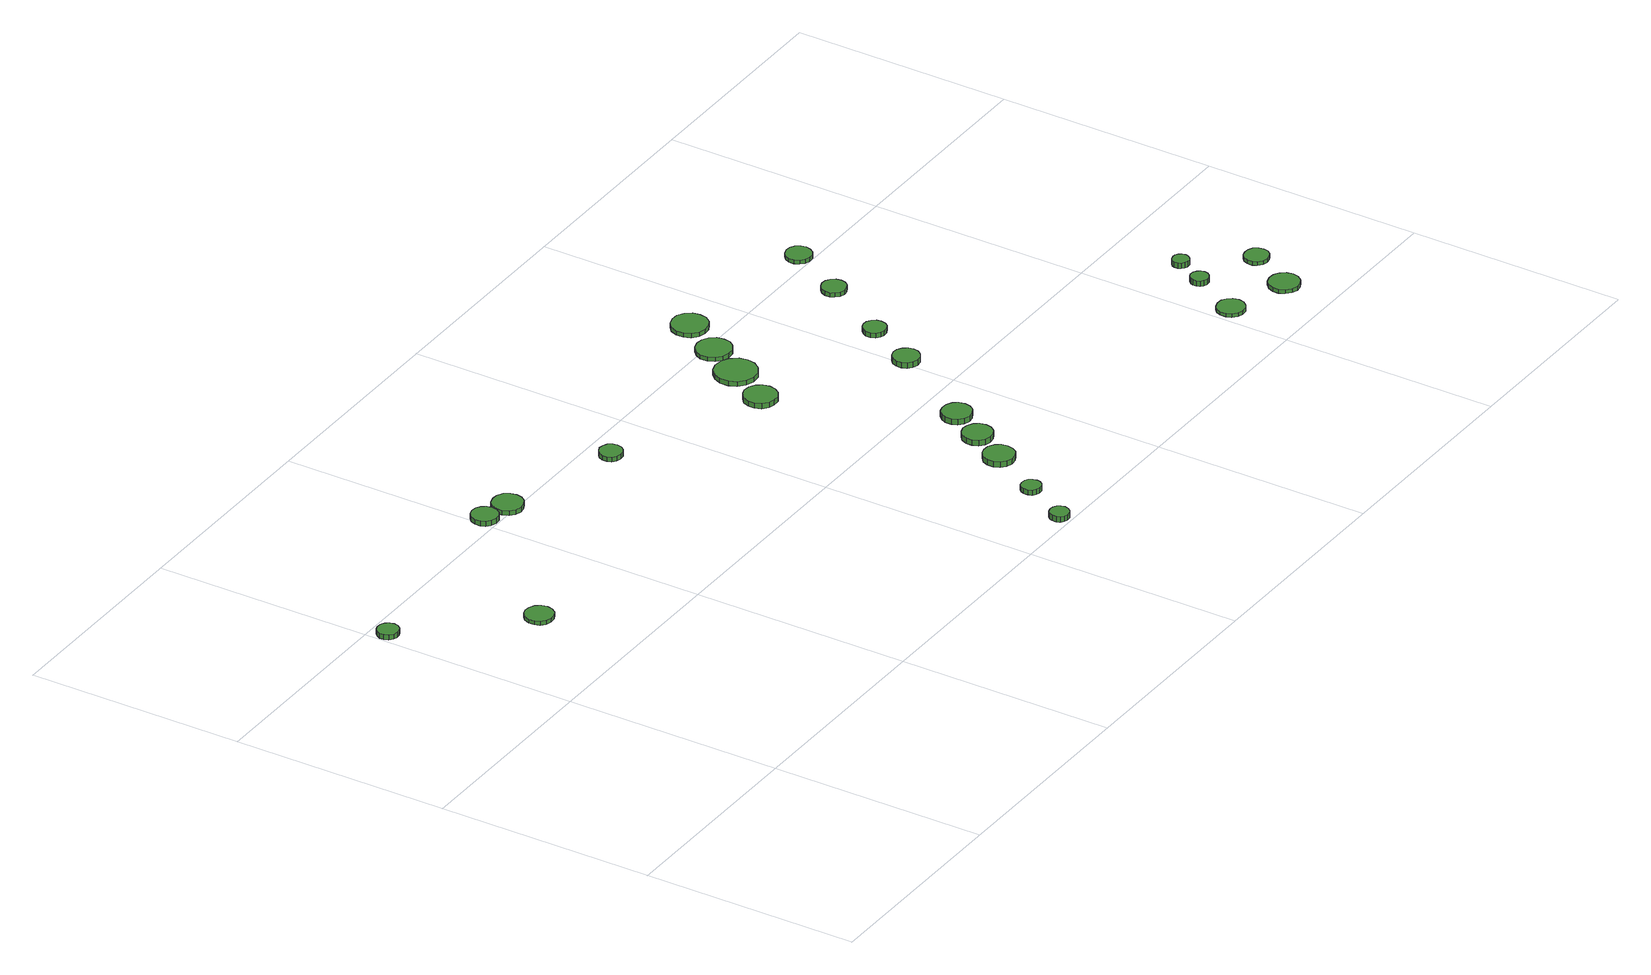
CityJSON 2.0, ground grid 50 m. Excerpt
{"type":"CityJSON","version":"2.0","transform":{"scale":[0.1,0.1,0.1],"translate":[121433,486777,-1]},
"CityObjects":{
"tree1":{"type":"SolitaryVegetationObject","attributes":{"function":"something"},"geometry":[{"type":"MultiSurface","lod":"1","boundaries":[[[0,1,2,3,4,5,6,7,8,9,10,11,12,13,14]],[[15,16,17,18,19,20,21,22,23,24,25,26,27,28,29]],[[0,29,28,1]],[[1,28,27,2]],[[2,27,26,3]],[[3,26,25,4]],[[4,25,24,5]],[[5,24,23,6]],[[6,23,22,7]],[[7,22,21,8]],[[8,21,20,9]],[[9,20,19,10]],[[10,19,18,11]],[[11,18,17,12]],[[12,17,16,13]],[[13,16,15,14]],[[14,15,29,0]]]}]},
"tree2":{"type":"SolitaryVegetationObject","attributes":{"function":"something"},"geometry":[{"type":"MultiSurface","lod":"1","boundaries":[[[30,31,32,33,34,35,36,37,38,39,40,41,42,43,44]],[[45,46,47,48,49,50,51,52,53,54,55,56,57,58,59]],[[30,59,58,31]],[[31,58,57,32]],[[32,57,56,33]],[[33,56,55,34]],[[34,55,54,35]],[[35,54,53,36]],[[36,53,52,37]],[[37,52,51,38]],[[38,51,50,39]],[[39,50,49,40]],[[40,49,48,41]],[[41,48,47,42]],[[42,47,46,43]],[[43,46,45,44]],[[44,45,59,30]]]}]},
"tree3":{"type":"SolitaryVegetationObject","attributes":{"function":"something"},"geometry":[{"type":"MultiSurface","lod":"1","boundaries":[[[60,61,62,63,64,65,66,67,68,69,70,71,72,73,74]],[[75,76,77,78,79,80,81,82,83,84,85,86,87,88,89]],[[60,89,88,61]],[[61,88,87,62]],[[62,87,86,63]],[[63,86,85,64]],[[64,85,84,65]],[[65,84,83,66]],[[66,83,82,67]],[[67,82,81,68]],[[68,81,80,69]],[[69,80,79,70]],[[70,79,78,71]],[[71,78,77,72]],[[72,77,76,73]],[[73,76,75,74]],[[74,75,89,60]]]}]},
"tree4":{"type":"SolitaryVegetationObject","attributes":{"function":"something"},"geometry":[{"type":"MultiSurface","lod":"1","boundaries":[[[90,91,92,93,94,95,96,97,98,99,100,101,102,103,104]],[[105,106,107,108,109,110,111,112,113,114,115,116,117,118,119]],[[90,119,118,91]],[[91,118,117,92]],[[92,117,116,93]],[[93,116,115,94]],[[94,115,114,95]],[[95,114,113,96]],[[96,113,112,97]],[[97,112,111,98]],[[98,111,110,99]],[[99,110,109,100]],[[100,109,108,101]],[[101,108,107,102]],[[102,107,106,103]],[[103,106,105,104]],[[104,105,119,90]]]}]},
"tree5":{"type":"SolitaryVegetationObject","attributes":{"function":"something"},"geometry":[{"type":"MultiSurface","lod":"1","boundaries":[[[120,121,122,123,124,125,126,127,128,129,130,131,132,133,134]],[[135,136,137,138,139,140,141,142,143,144,145,146,147,148,149]],[[120,149,148,121]],[[121,148,147,122]],[[122,147,146,123]],[[123,146,145,124]],[[124,145,144,125]],[[125,144,143,126]],[[126,143,142,127]],[[127,142,141,128]],[[128,141,140,129]],[[129,140,139,130]],[[130,139,138,131]],[[131,138,137,132]],[[132,137,136,133]],[[133,136,135,134]],[[134,135,149,120]]]}]},
"tree6":{"type":"SolitaryVegetationObject","attributes":{"function":"something"},"geometry":[{"type":"MultiSurface","lod":"1","boundaries":[[[150,151,152,153,154,155,156,157,158,159,160,161,162,163,164]],[[165,166,167,168,169,170,171,172,173,174,175,176,177,178,179]],[[150,179,178,151]],[[151,178,177,152]],[[152,177,176,153]],[[153,176,175,154]],[[154,175,174,155]],[[155,174,173,156]],[[156,173,172,157]],[[157,172,171,158]],[[158,171,170,159]],[[159,170,169,160]],[[160,169,168,161]],[[161,168,167,162]],[[162,167,166,163]],[[163,166,165,164]],[[164,165,179,150]]]}]},
"tree7":{"type":"SolitaryVegetationObject","attributes":{"function":"something"},"geometry":[{"type":"MultiSurface","lod":"1","boundaries":[[[180,181,182,183,184,185,186,187,188,189,190,191,192,193,194]],[[195,196,197,198,199,200,201,202,203,204,205,206,207,208,209]],[[180,209,208,181]],[[181,208,207,182]],[[182,207,206,183]],[[183,206,205,184]],[[184,205,204,185]],[[185,204,203,186]],[[186,203,202,187]],[[187,202,201,188]],[[188,201,200,189]],[[189,200,199,190]],[[190,199,198,191]],[[191,198,197,192]],[[192,197,196,193]],[[193,196,195,194]],[[194,195,209,180]]]}]},
"tree8":{"type":"SolitaryVegetationObject","attributes":{"function":"something"},"geometry":[{"type":"MultiSurface","lod":"1","boundaries":[[[210,211,212,213,214,215,216,217,218,219,220,221,222,223,224]],[[225,226,227,228,229,230,231,232,233,234,235,236,237,238,239]],[[210,239,238,211]],[[211,238,237,212]],[[212,237,236,213]],[[213,236,235,214]],[[214,235,234,215]],[[215,234,233,216]],[[216,233,232,217]],[[217,232,231,218]],[[218,231,230,219]],[[219,230,229,220]],[[220,229,228,221]],[[221,228,227,222]],[[222,227,226,223]],[[223,226,225,224]],[[224,225,239,210]]]}]},
"tree9":{"type":"SolitaryVegetationObject","attributes":{"function":"something"},"geometry":[{"type":"MultiSurface","lod":"1","boundaries":[[[240,241,242,243,244,245,246,247,248,249,250,251,252,253,254]],[[255,256,257,258,259,260,261,262,263,264,265,266,267,268,269]],[[240,269,268,241]],[[241,268,267,242]],[[242,267,266,243]],[[243,266,265,244]],[[244,265,264,245]],[[245,264,263,246]],[[246,263,262,247]],[[247,262,261,248]],[[248,261,260,249]],[[249,260,259,250]],[[250,259,258,251]],[[251,258,257,252]],[[252,257,256,253]],[[253,256,255,254]],[[254,255,269,240]]]}]},
"tree10":{"type":"SolitaryVegetationObject","attributes":{"function":"something"},"geometry":[{"type":"MultiSurface","lod":"1","boundaries":[[[270,271,272,273,274,275,276,277,278,279,280,281,282,283,284]],[[285,286,287,288,289,290,291,292,293,294,295,296,297,298,299]],[[270,299,298,271]],[[271,298,297,272]],[[272,297,296,273]],[[273,296,295,274]],[[274,295,294,275]],[[275,294,293,276]],[[276,293,292,277]],[[277,292,291,278]],[[278,291,290,279]],[[279,290,289,280]],[[280,289,288,281]],[[281,288,287,282]],[[282,287,286,283]],[[283,286,285,284]],[[284,285,299,270]]]}]},
"tree11":{"type":"SolitaryVegetationObject","attributes":{"function":"something"},"geometry":[{"type":"MultiSurface","lod":"1","boundaries":[[[300,301,302,303,304,305,306,307,308,309,310,311,312,313,314]],[[315,316,317,318,319,320,321,322,323,324,325,326,327,328,329]],[[300,329,328,301]],[[301,328,327,302]],[[302,327,326,303]],[[303,326,325,304]],[[304,325,324,305]],[[305,324,323,306]],[[306,323,322,307]],[[307,322,321,308]],[[308,321,320,309]],[[309,320,319,310]],[[310,319,318,311]],[[311,318,317,312]],[[312,317,316,313]],[[313,316,315,314]],[[314,315,329,300]]]}]},
"tree12":{"type":"SolitaryVegetationObject","attributes":{"function":"something"},"geometry":[{"type":"MultiSurface","lod":"1","boundaries":[[[330,331,332,333,334,335,336,337,338,339,340,341,342,343,344]],[[345,346,347,348,349,350,351,352,353,354,355,356,357,358,359]],[[330,359,358,331]],[[331,358,357,332]],[[332,357,356,333]],[[333,356,355,334]],[[334,355,354,335]],[[335,354,353,336]],[[336,353,352,337]],[[337,352,351,338]],[[338,351,350,339]],[[339,350,349,340]],[[340,349,348,341]],[[341,348,347,342]],[[342,347,346,343]],[[343,346,345,344]],[[344,345,359,330]]]}]},
"tree13":{"type":"SolitaryVegetationObject","attributes":{"function":"something"},"geometry":[{"type":"MultiSurface","lod":"1","boundaries":[[[360,361,362,363,364,365,366,367,368,369,370,371,372,373,374]],[[375,376,377,378,379,380,381,382,383,384,385,386,387,388,389]],[[360,389,388,361]],[[361,388,387,362]],[[362,387,386,363]],[[363,386,385,364]],[[364,385,384,365]],[[365,384,383,366]],[[366,383,382,367]],[[367,382,381,368]],[[368,381,380,369]],[[369,380,379,370]],[[370,379,378,371]],[[371,378,377,372]],[[372,377,376,373]],[[373,376,375,374]],[[374,375,389,360]]]}]},
"tree14":{"type":"SolitaryVegetationObject","attributes":{"function":"something"},"geometry":[{"type":"MultiSurface","lod":"1","boundaries":[[[390,391,392,393,394,395,396,397,398,399,400,401,402,403,404]],[[405,406,407,408,409,410,411,412,413,414,415,416,417,418,419]],[[390,419,418,391]],[[391,418,417,392]],[[392,417,416,393]],[[393,416,415,394]],[[394,415,414,395]],[[395,414,413,396]],[[396,413,412,397]],[[397,412,411,398]],[[398,411,410,399]],[[399,410,409,400]],[[400,409,408,401]],[[401,408,407,402]],[[402,407,406,403]],[[403,406,405,404]],[[404,405,419,390]]]}]},
"tree15":{"type":"SolitaryVegetationObject","attributes":{"function":"something"},"geometry":[{"type":"MultiSurface","lod":"1","boundaries":[[[420,421,422,423,424,425,426,427,428,429,430,431,432,433,434]],[[435,436,437,438,439,440,441,442,443,444,445,446,447,448,449]],[[420,449,448,421]],[[421,448,447,422]],[[422,447,446,423]],[[423,446,445,424]],[[424,445,444,425]],[[425,444,443,426]],[[426,443,442,427]],[[427,442,441,428]],[[428,441,440,429]],[[429,440,439,430]],[[430,439,438,431]],[[431,438,437,432]],[[432,437,436,433]],[[433,436,435,434]],[[434,435,449,420]]]}]},
"tree16":{"type":"SolitaryVegetationObject","attributes":{"function":"something"},"geometry":[{"type":"MultiSurface","lod":"1","boundaries":[[[450,451,452,453,454,455,456,457,458,459,460,461,462,463,464]],[[465,466,467,468,469,470,471,472,473,474,475,476,477,478,479]],[[450,479,478,451]],[[451,478,477,452]],[[452,477,476,453]],[[453,476,475,454]],[[454,475,474,455]],[[455,474,473,456]],[[456,473,472,457]],[[457,472,471,458]],[[458,471,470,459]],[[459,470,469,460]],[[460,469,468,461]],[[461,468,467,462]],[[462,467,466,463]],[[463,466,465,464]],[[464,465,479,450]]]}]},
"tree17":{"type":"SolitaryVegetationObject","attributes":{"function":"something"},"geometry":[{"type":"MultiSurface","lod":"1","boundaries":[[[480,481,482,483,484,485,486,487,488,489,490,491,492,493,494]],[[495,496,497,498,499,500,501,502,503,504,505,506,507,508,509]],[[480,509,508,481]],[[481,508,507,482]],[[482,507,506,483]],[[483,506,505,484]],[[484,505,504,485]],[[485,504,503,486]],[[486,503,502,487]],[[487,502,501,488]],[[488,501,500,489]],[[489,500,499,490]],[[490,499,498,491]],[[491,498,497,492]],[[492,497,496,493]],[[493,496,495,494]],[[494,495,509,480]]]}]},
"tree18":{"type":"SolitaryVegetationObject","attributes":{"function":"something"},"geometry":[{"type":"MultiSurface","lod":"1","boundaries":[[[510,511,512,513,514,515,516,517,518,519,520,521,522,523,524]],[[525,526,527,528,529,530,531,532,533,534,535,536,537,538,539]],[[510,539,538,511]],[[511,538,537,512]],[[512,537,536,513]],[[513,536,535,514]],[[514,535,534,515]],[[515,534,533,516]],[[516,533,532,517]],[[517,532,531,518]],[[518,531,530,519]],[[519,530,529,520]],[[520,529,528,521]],[[521,528,527,522]],[[522,527,526,523]],[[523,526,525,524]],[[524,525,539,510]]]}]},
"tree19":{"type":"SolitaryVegetationObject","attributes":{"function":"something"},"geometry":[{"type":"MultiSurface","lod":"1","boundaries":[[[540,541,542,543,544,545,546,547,548,549,550,551,552,553,554]],[[555,556,557,558,559,560,561,562,563,564,565,566,567,568,569]],[[540,569,568,541]],[[541,568,567,542]],[[542,567,566,543]],[[543,566,565,544]],[[544,565,564,545]],[[545,564,563,546]],[[546,563,562,547]],[[547,562,561,548]],[[548,561,560,549]],[[549,560,559,550]],[[550,559,558,551]],[[551,558,557,552]],[[552,557,556,553]],[[553,556,555,554]],[[554,555,569,540]]]}]},
"tree20":{"type":"SolitaryVegetationObject","attributes":{"function":"something"},"geometry":[{"type":"MultiSurface","lod":"1","boundaries":[[[570,571,572,573,574,575,576,577,578,579,580,581,582,583,584]],[[585,586,587,588,589,590,591,592,593,594,595,596,597,598,599]],[[570,599,598,571]],[[571,598,597,572]],[[572,597,596,573]],[[573,596,595,574]],[[574,595,594,575]],[[575,594,593,576]],[[576,593,592,577]],[[577,592,591,578]],[[578,591,590,579]],[[579,590,589,580]],[[580,589,588,581]],[[581,588,587,582]],[[582,587,586,583]],[[583,586,585,584]],[[584,585,599,570]]]}]},
"tree21":{"type":"SolitaryVegetationObject","attributes":{"function":"something"},"geometry":[{"type":"MultiSurface","lod":"1","boundaries":[[[600,601,602,603,604,605,606,607,608,609,610,611,612,613,614]],[[615,616,617,618,619,620,621,622,623,624,625,626,627,628,629]],[[600,629,628,601]],[[601,628,627,602]],[[602,627,626,603]],[[603,626,625,604]],[[604,625,624,605]],[[605,624,623,606]],[[606,623,622,607]],[[607,622,621,608]],[[608,621,620,609]],[[609,620,619,610]],[[610,619,618,611]],[[611,618,617,612]],[[612,617,616,613]],[[613,616,615,614]],[[614,615,629,600]]]}]},
"tree22":{"type":"SolitaryVegetationObject","attributes":{"function":"something"},"geometry":[{"type":"MultiSurface","lod":"1","boundaries":[[[630,631,632,633,634,635,636,637,638,639,640,641,642,643,644]],[[645,646,647,648,649,650,651,652,653,654,655,656,657,658,659]],[[630,659,658,631]],[[631,658,657,632]],[[632,657,656,633]],[[633,656,655,634]],[[634,655,654,635]],[[635,654,653,636]],[[636,653,652,637]],[[637,652,651,638]],[[638,651,650,639]],[[639,650,649,640]],[[640,649,648,641]],[[641,648,647,642]],[[642,647,646,643]],[[643,646,645,644]],[[644,645,659,630]]]}]},
"tree23":{"type":"SolitaryVegetationObject","attributes":{"function":"something"},"geometry":[{"type":"MultiSurface","lod":"1","boundaries":[[[660,661,662,663,664,665,666,667,668,669,670,671,672,673,674]],[[675,676,677,678,679,680,681,682,683,684,685,686,687,688,689]],[[660,689,688,661]],[[661,688,687,662]],[[662,687,686,663]],[[663,686,685,664]],[[664,685,684,665]],[[665,684,683,666]],[[666,683,682,667]],[[667,682,681,668]],[[668,681,680,669]],[[669,680,679,670]],[[670,679,678,671]],[[671,678,677,672]],[[672,677,676,673]],[[673,676,675,674]],[[674,675,689,660]]]}]}
},
"vertices":[
[48,959,23],[46,969,23],[40,977,23],[31,982,23],[21,983,23],[12,980,23],[5,973,23],[0,964,23],[0,954,23],[5,945,23],[12,938,23],[21,935,23],[31,936,23],[40,941,23],[46,949,23],[46,949,11],[40,941,11],[31,936,11],[21,935,11],[12,938,11],[5,945,11],[0,954,11],[0,964,11],[5,973,11],[12,980,11],[21,983,11],[31,982,11],[40,977,11],[46,969,11],[48,959,11],
[284,732,16],[281,745,16],[273,756,16],[261,762,16],[248,764,16],[235,760,16],[225,751,16],[220,738,16],[220,725,16],[225,713,16],[235,704,16],[248,700,16],[261,701,16],[273,708,16],[281,719,16],[281,719,7],[273,708,7],[261,701,7],[248,700,7],[235,704,7],[225,713,7],[220,725,7],[220,738,7],[225,751,7],[235,760,7],[248,764,7],[261,762,7],[273,756,7],[281,745,7],[284,732,7],
[552,1034,19],[550,1046,19],[542,1056,19],[532,1062,19],[519,1064,19],[507,1060,19],[498,1051,19],[493,1040,19],[493,1027,19],[498,1016,19],[507,1008,19],[519,1004,19],[532,1005,19],[542,1011,19],[550,1022,19],[550,1022,7],[542,1011,7],[532,1005,7],[519,1004,7],[507,1008,7],[498,1016,7],[493,1027,7],[493,1040,7],[498,1051,7],[507,1060,7],[519,1064,7],[532,1062,7],[542,1056,7],[550,1046,7],[552,1034,7],
[623,1019,18],[620,1033,18],[612,1045,18],[599,1052,18],[585,1053,18],[571,1049,18],[560,1039,18],[554,1026,18],[554,1012,18],[560,998,18],[571,989,18],[585,984,18],[599,986,18],[612,993,18],[620,1005,18],[620,1005,7],[612,993,7],[599,986,7],[585,984,7],[571,989,7],[560,998,7],[554,1012,7],[554,1026,7],[560,1039,7],[571,1049,7],[585,1053,7],[599,1052,7],[612,1045,7],[620,1033,7],[623,1019,7],
[901,946,18],[898,956,18],[892,965,18],[883,970,18],[872,972,18],[862,968,18],[853,961,18],[849,951,18],[849,940,18],[853,930,18],[862,923,18],[872,920,18],[883,921,18],[892,926,18],[898,935,18],[898,935,7],[892,926,7],[883,921,7],[872,920,7],[862,923,7],[853,930,7],[849,940,7],[849,951,7],[853,961,7],[862,968,7],[872,972,7],[883,970,7],[892,965,7],[898,956,7],[901,946,7],
[1181,28,20],[1179,37,20],[1174,44,20],[1166,49,20],[1157,50,20],[1148,47,20],[1141,41,20],[1138,33,20],[1138,23,20],[1141,15,20],[1148,9,20],[1157,6,20],[1166,7,20],[1174,12,20],[1179,19,20],[1179,19,7],[1174,12,7],[1166,7,7],[1157,6,7],[1148,9,7],[1141,15,7],[1138,23,7],[1138,33,7],[1141,41,7],[1148,47,7],[1157,50,7],[1166,49,7],[1174,44,7],[1179,37,7],[1181,28,7],
[1241,134,19],[1239,143,19],[1234,151,19],[1226,155,19],[1217,156,19],[1208,154,19],[1201,147,19],[1198,139,19],[1198,130,19],[1201,121,19],[1208,115,19],[1217,112,19],[1226,113,19],[1234,118,19],[1239,125,19],[1239,125,7],[1234,118,7],[1226,113,7],[1217,112,7],[1208,115,7],[1201,121,7],[1198,130,7],[1198,139,7],[1201,147,7],[1208,154,7],[1217,156,7],[1226,155,7],[1234,151,7],[1239,143,7],[1241,134,7],
[1323,256,20],[1320,271,20],[1312,282,20],[1299,290,20],[1284,291,20],[1271,287,20],[1260,277,20],[1254,264,20],[1254,249,20],[1260,236,20],[1271,226,20],[1284,221,20],[1299,223,20],[1312,230,20],[1320,242,20],[1320,242,7],[1312,230,7],[1299,223,7],[1284,221,7],[1271,226,7],[1260,236,7],[1254,249,7],[1254,264,7],[1260,277,7],[1271,287,7],[1284,291,7],[1299,290,7],[1312,282,7],[1320,271,7],[1323,256,7],
[1366,336,23],[1363,350,23],[1355,361,23],[1343,368,23],[1329,370,23],[1315,365,23],[1305,356,23],[1299,343,23],[1299,329,23],[1305,316,23],[1315,307,23],[1329,303,23],[1343,304,23],[1355,311,23],[1363,322,23],[1363,322,10],[1355,311,10],[1343,304,10],[1329,303,10],[1315,307,10],[1305,316,10],[1299,329,10],[1299,343,10],[1305,356,10],[1315,365,10],[1329,370,10],[1343,368,10],[1355,361,10],[1363,350,10],[1366,336,10],
[1261,799,21],[1258,814,21],[1249,826,21],[1236,834,21],[1220,836,21],[1206,831,21],[1194,820,21],[1188,806,21],[1188,791,21],[1194,777,21],[1206,766,21],[1220,762,21],[1236,763,21],[1249,771,21],[1258,784,21],[1258,784,8],[1249,771,8],[1236,763,8],[1220,762,8],[1206,766,8],[1194,777,8],[1188,791,8],[1188,806,8],[1194,820,8],[1206,831,8],[1220,836,8],[1236,834,8],[1249,826,8],[1258,814,8],[1261,799,8],
[1411,415,25],[1408,429,25],[1400,440,25],[1387,447,25],[1373,448,25],[1360,444,25],[1350,435,25],[1344,422,25],[1344,408,25],[1350,395,25],[1360,386,25],[1373,381,25],[1387,383,25],[1400,390,25],[1408,401,25],[1408,401,12],[1400,390,12],[1387,383,12],[1373,381,12],[1360,386,12],[1350,395,12],[1344,408,12],[1344,422,12],[1350,435,12],[1360,444,12],[1373,448,12],[1387,447,12],[1400,440,12],[1408,429,12],[1411,415,12],
[1330,895,18],[1326,914,18],[1314,930,18],[1297,940,18],[1277,942,18],[1258,936,18],[1244,923,18],[1236,905,18],[1236,885,18],[1244,867,18],[1258,854,18],[1277,848,18],[1297,850,18],[1314,860,18],[1326,876,18],[1326,876,7],[1314,860,7],[1297,850,7],[1277,848,7],[1258,854,7],[1244,867,7],[1236,885,7],[1236,905,7],[1244,923,7],[1258,936,7],[1277,942,7],[1297,940,7],[1314,930,7],[1326,914,7],[1330,895,7],
[1375,981,17],[1372,998,17],[1362,1011,17],[1348,1019,17],[1331,1021,17],[1315,1016,17],[1303,1005,17],[1296,990,17],[1296,973,17],[1303,958,17],[1315,947,17],[1331,942,17],[1348,944,17],[1362,952,17],[1372,965,17],[1372,965,7],[1362,952,7],[1348,944,7],[1331,942,7],[1315,947,7],[1303,958,7],[1296,973,7],[1296,990,7],[1303,1005,7],[1315,1016,7],[1331,1021,7],[1348,1019,7],[1362,1011,7],[1372,998,7],[1375,981,7],
[1541,622,23],[1539,634,23],[1531,644,23],[1520,651,23],[1508,652,23],[1496,648,23],[1487,640,23],[1482,628,23],[1482,616,23],[1487,604,23],[1496,596,23],[1508,592,23],[1520,593,23],[1531,600,23],[1539,610,23],[1539,610,10],[1531,600,10],[1520,593,10],[1508,592,10],[1496,596,10],[1487,604,10],[1482,616,10],[1482,628,10],[1487,640,10],[1496,648,10],[1508,652,10],[1520,651,10],[1531,644,10],[1539,634,10],[1541,622,10],
[1431,1075,17],[1428,1091,17],[1418,1105,17],[1403,1114,17],[1386,1115,17],[1370,1110,17],[1357,1099,17],[1350,1083,17],[1350,1066,17],[1357,1050,17],[1370,1039,17],[1386,1034,17],[1403,1036,17],[1418,1044,17],[1428,1058,17],[1428,1058,7],[1418,1044,7],[1403,1036,7],[1386,1034,7],[1370,1039,7],[1357,1050,7],[1350,1066,7],[1350,1083,7],[1357,1099,7],[1370,1110,7],[1386,1115,7],[1403,1114,7],[1418,1105,7],[1428,1091,7],[1431,1075,7],
[1606,742,18],[1604,752,18],[1598,761,18],[1588,767,18],[1577,768,18],[1567,764,18],[1559,757,18],[1554,747,18],[1554,736,18],[1559,726,18],[1567,719,18],[1577,716,18],[1588,717,18],[1598,722,18],[1604,731,18],[1604,731,7],[1598,722,7],[1588,717,7],[1577,716,7],[1567,719,7],[1559,726,7],[1554,736,7],[1554,747,7],[1559,757,7],[1567,764,7],[1577,768,7],[1588,767,7],[1598,761,7],[1604,752,7],[1606,742,7],
[1701,899,17],[1699,910,17],[1692,920,17],[1682,926,17],[1670,927,17],[1659,923,17],[1651,915,17],[1646,905,17],[1646,893,17],[1651,883,17],[1659,875,17],[1670,871,17],[1682,873,17],[1692,878,17],[1699,888,17],[1699,888,7],[1692,878,7],[1682,873,7],[1670,871,7],[1659,875,7],[1651,883,7],[1646,893,7],[1646,905,7],[1651,915,7],[1659,923,7],[1670,927,7],[1682,926,7],[1692,920,7],[1699,910,7],[1701,899,7],
[1776,1031,16],[1773,1043,16],[1766,1053,16],[1756,1059,16],[1744,1060,16],[1732,1056,16],[1723,1048,16],[1718,1037,16],[1718,1025,16],[1723,1014,16],[1732,1006,16],[1744,1002,16],[1756,1003,16],[1766,1009,16],[1773,1019,16],[1773,1019,7],[1766,1009,7],[1756,1003,7],[1744,1002,7],[1732,1006,7],[1723,1014,7],[1718,1025,7],[1718,1037,7],[1723,1048,7],[1732,1056,7],[1744,1060,7],[1756,1059,7],[1766,1053,7],[1773,1043,7],[1776,1031,7],
[2075,161,15],[2072,174,15],[2064,184,15],[2053,191,15],[2040,192,15],[2028,188,15],[2018,180,15],[2013,168,15],[2013,155,15],[2018,143,15],[2028,134,15],[2040,130,15],[2053,131,15],[2064,138,15],[2072,148,15],[2072,148,7],[2064,138,7],[2053,131,7],[2040,130,7],[2028,134,7],[2018,143,7],[2013,155,7],[2013,168,7],[2018,180,7],[2028,188,7],[2040,192,7],[2053,191,7],[2064,184,7],[2072,174,7],[2075,161,7],
[2124,275,20],[2122,284,20],[2117,290,20],[2110,295,20],[2101,296,20],[2093,293,20],[2087,287,20],[2084,280,20],[2084,271,20],[2087,263,20],[2093,258,20],[2101,255,20],[2110,256,20],[2117,260,20],[2122,267,20],[2122,267,7],[2117,260,7],[2110,256,7],[2101,255,7],[2093,258,7],[2087,263,7],[2084,271,7],[2084,280,7],[2087,287,7],[2093,293,7],[2101,296,7],[2110,295,7],[2117,290,7],[2122,284,7],[2124,275,7],
[2219,119,16],[2216,133,16],[2207,145,16],[2195,152,16],[2181,153,16],[2167,149,16],[2156,139,16],[2150,126,16],[2150,112,16],[2156,99,16],[2167,89,16],[2181,84,16],[2195,86,16],[2207,93,16],[2216,105,16],[2216,105,7],[2207,93,7],[2195,86,7],[2181,84,7],[2167,89,7],[2156,99,7],[2150,112,7],[2150,126,7],[2156,139,7],[2167,149,7],[2181,153,7],[2195,152,7],[2207,145,7],[2216,133,7],[2219,119,7],
[2159,344,21],[2157,352,21],[2152,358,21],[2146,362,21],[2138,362,21],[2131,360,21],[2125,355,21],[2122,348,21],[2122,340,21],[2125,333,21],[2131,328,21],[2138,326,21],[2146,326,21],[2152,330,21],[2157,336,21],[2157,336,8],[2152,330,8],[2146,326,8],[2138,326,8],[2131,328,8],[2125,333,8],[2122,340,8],[2122,348,8],[2125,355,8],[2131,360,8],[2138,362,8],[2146,362,8],[2152,358,8],[2157,352,8],[2159,344,8],
[2269,222,17],[2267,233,17],[2260,243,17],[2250,248,17],[2239,249,17],[2228,246,17],[2219,238,17],[2214,228,17],[2214,216,17],[2219,206,17],[2228,198,17],[2239,195,17],[2250,196,17],[2260,202,17],[2267,211,17],[2267,211,8],[2260,202,8],[2250,196,8],[2239,195,8],[2228,198,8],[2219,206,8],[2214,216,8],[2214,228,8],[2219,238,8],[2228,246,8],[2239,249,8],[2250,248,8],[2260,243,8],[2267,233,8],[2269,222,8]
]}
